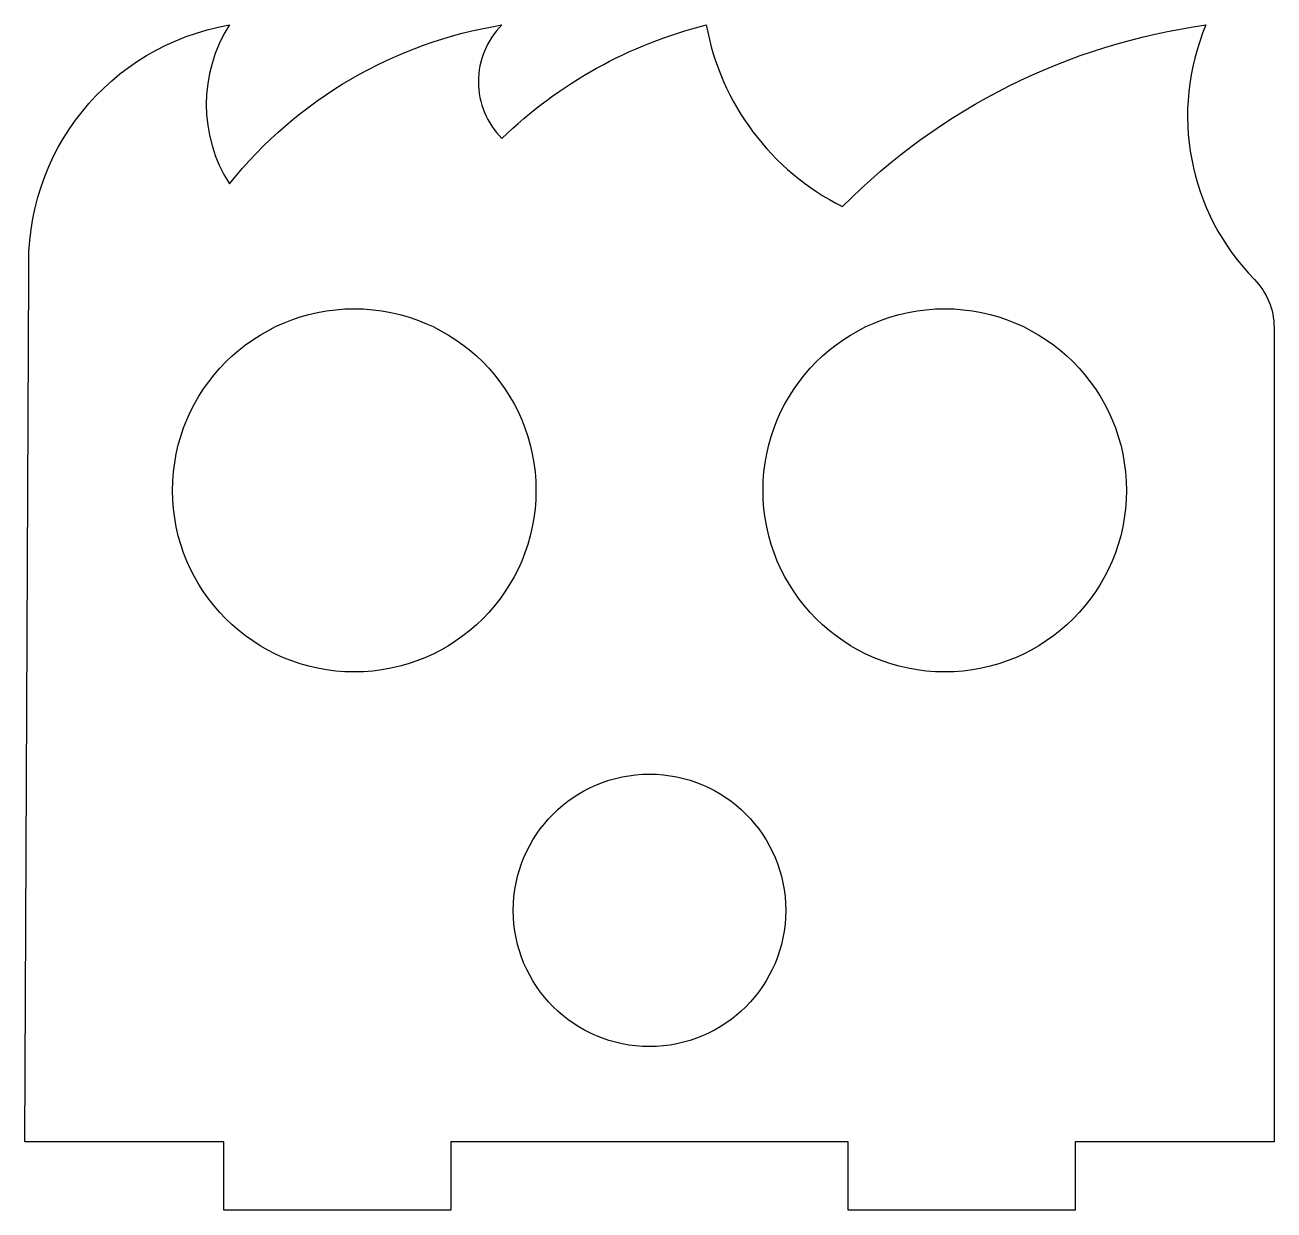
# Model space of a CAD drawing. Header units: millimetres. Extents: x 24.5 to 79.5, y 1.9 to 54.1.
import ezdxf

# ---------------------------------------------------------------- set-up
doc = ezdxf.new("R2010")
doc.units = ezdxf.units.MM
doc.layers.add('Corte exterior', color=1, linetype='Continuous', true_color=0xff0000)
doc.layers.add('Ojos_nariz', color=8, linetype='Continuous', true_color=0x808080)

msp = doc.modelspace()

# ---------------------------------------------------------------- linework, layer by layer
at = {"layer": 'Corte exterior'}
msp.add_lwpolyline([(70.75, 4.9), (70.75, 1.9), (60.75, 1.9), (60.75, 4.9), (43.25, 4.9), (43.25, 1.9), (33.25, 1.9), (33.25, 4.9), (24.5, 4.9), (24.676, 43.124, -0.378028), (33.5, 54.1, 0.291201), (33.5, 47.1, -0.185678), (45.5, 54.1, 0.414214), (45.5, 49.1, -0.132261), (54.5, 54.1, 0.236068), (60.5, 46.1, -0.164444), (76.5, 54.1, 0.302313), (78.642, 42.882, -0.196416), (79.5, 40.781), (79.5, 4.9)], format="xyb", close=True, dxfattribs=at)
at = {"layer": 'Ojos_nariz'}
for centre, radius in [((39, 33.6), 8), ((65, 33.6), 8), ((52, 15.1), 6)]:
    msp.add_circle(centre, radius, dxfattribs=at)

doc.saveas('drawing.dxf')
